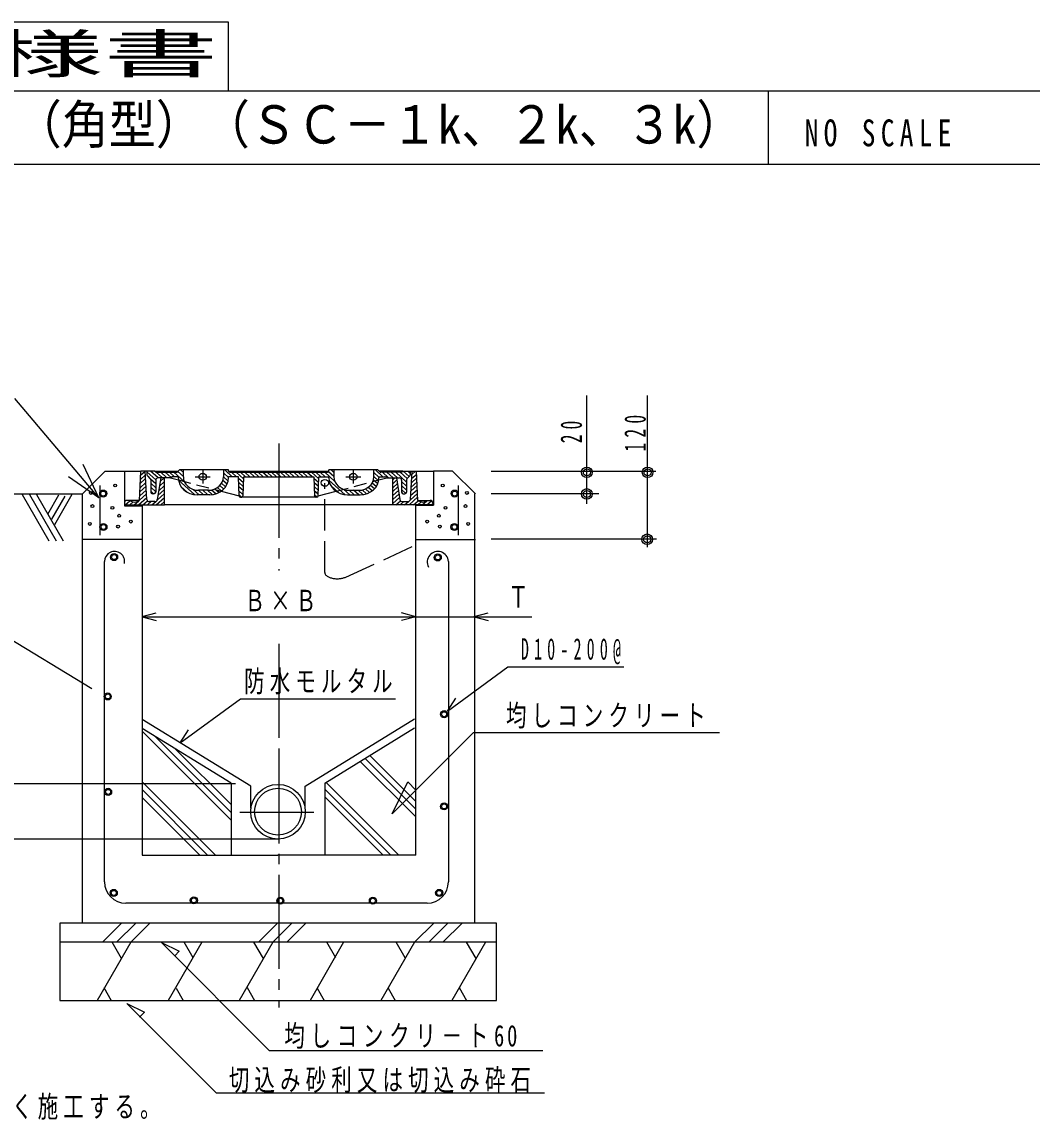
# Model space of a CAD drawing. Units: millimetres on the paper. Extents: x -287 to 287, y -191 to 191.
# Drawn here: x -237.9 to -141.2, y 86.3 to 191.4 of the extents above; entities that cross this region are included whole.
import ezdxf
from ezdxf.enums import TextEntityAlignment as Align

# ---------------------------------------------------------------- set-up
doc = ezdxf.new("R2010")
doc.units = ezdxf.units.MM
for name, pattern in [('CHAIN2', [12, 9, -1, 1, -1]), ('DASHED1', [1.8, 1.2, -0.6]), ('DASHED3', [4, 3, -1])]:
    doc.linetypes.add(name, pattern=pattern)
for name, color, linetype in [('0-0_線', 7, 'Continuous'), ('0-1_文字', 7, 'Continuous'), ('0-2_図', 7, 'Continuous'), ('0-3_図面枠', 7, 'Continuous')]:
    doc.layers.add(name, color=color, linetype=linetype)
doc.styles.add('ＭＳ ゴシック', font='')
doc.styles.get('ＭＳ ゴシック').set_extended_font_data('MS Gothic')

msp = doc.modelspace()

# ---------------------------------------------------------------- linework, layer by layer
at = {"layer": '0-0_線'}
for p, q in [((-286.867, 191.362), (-218.156, 191.362)), ((-218.156, 191.362), (-218.156, 184.771)), ((-166.473, 184.771), (-166.473, 177.771)), ((-286.857, 177.771), (281.328, 177.771))]:
    msp.add_line(p, q, dxfattribs=at)
at = {"layer": '0-2_図'}
for p, q in [((-183.837, 145.265), (-183.837, 155.643)), ((-178.028, 141.118), (-178.028, 155.643)), ((-230.537, 145.836), (-238.593, 155.337)), ((-232.105, 146.212), (-229.934, 148.383)), ((-230.537, 145.836), (-232.044, 149.024)), ((-229.934, 148.383), (-228.102, 148.383)), ((-228.086, 148.391), (-226.541, 148.391)), ((-228.085, 148.391), (-228.085, 145.081)), ((-226.656, 145.593), (-226.541, 148.401)), ((-226.557, 148.004), (-226.115, 148.401)), ((-225.941, 148.401), (-226.541, 148.401)), ((-226.541, 148.4), (-226.54, 148.401)), ((-225.952, 145.69), (-226.109, 148.401)), ((-225.22, 148.401), (-225.941, 148.401)), ((-225.941, 148.401), (-225.941, 148.059)), ((-225.097, 147.571), (-225.941, 148.33)), ((-224.875, 147.753), (-225.596, 148.401)), ((-225.136, 148.325), (-225.22, 148.401)), ((-225.22, 148.401), (-222.94, 148.401)), ((-224.451, 147.753), (-225.052, 148.293)), ((-225.051, 148.293), (-223.11, 148.293)), ((-224.027, 147.753), (-224.627, 148.293)), ((-223.632, 147.779), (-224.203, 148.293)), ((-223.299, 147.861), (-223.779, 148.293)), ((-222.368, 147.406), (-223.354, 148.293)), ((-222.82, 148.509), (-223.025, 148.325)), ((-222.46, 147.87), (-222.995, 148.352)), ((-218.14, 148.509), (-222.82, 148.509)), ((-222.46, 148.252), (-222.746, 148.509)), ((-222.46, 147.861), (-222.46, 148.509)), ((-220.6, 148.509), (-220.6, 147.214)), ((-218.62, 148.509), (-218.62, 147.861)), ((-218.14, 147.801), (-218.62, 148.233)), ((-217.782, 147.861), (-218.502, 148.509)), ((-218.14, 148.401), (-218.14, 148.509)), ((-218.14, 148.401), (-208.538, 148.401)), ((-218.02, 148.293), (-208.658, 148.293)), ((-217.358, 147.861), (-217.838, 148.293)), ((-216.706, 147.656), (-217.414, 148.293)), ((-216.509, 147.861), (-216.989, 148.293)), ((-216.085, 147.861), (-216.565, 148.293)), ((-215.661, 147.861), (-216.141, 148.293)), ((-215.236, 147.861), (-215.717, 148.293)), ((-214.812, 147.861), (-215.292, 148.293)), ((-214.388, 147.861), (-214.868, 148.293)), ((-213.964, 147.861), (-214.444, 148.293)), ((-213.539, 147.861), (-214.019, 148.293)), ((-213.115, 147.861), (-213.595, 148.293)), ((-212.691, 147.861), (-213.171, 148.293)), ((-212.266, 147.861), (-212.746, 148.293)), ((-211.842, 147.861), (-212.322, 148.293)), ((-211.418, 147.861), (-211.898, 148.293)), ((-210.993, 147.861), (-211.473, 148.293)), ((-210.569, 147.861), (-211.049, 148.293)), ((-210.145, 147.861), (-210.625, 148.293)), ((-209.504, 147.667), (-210.2, 148.293)), ((-209.296, 147.861), (-209.776, 148.293)), ((-208.872, 147.861), (-209.352, 148.293)), ((-207.981, 147.441), (-208.927, 148.293)), ((-208.058, 147.893), (-208.558, 148.342)), ((-203.858, 148.509), (-208.538, 148.509)), ((-208.538, 148.401), (-208.538, 148.509)), ((-208.058, 148.275), (-208.319, 148.509)), ((-208.058, 148.509), (-208.058, 147.861)), ((-206.198, 148.509), (-206.198, 147.214)), ((-204.218, 147.861), (-204.218, 148.509)), ((-203.738, 147.823), (-204.218, 148.255)), ((-203.356, 147.861), (-204.076, 148.509)), ((-203.858, 148.509), (-203.653, 148.325)), ((-201.457, 148.401), (-203.738, 148.401)), ((-201.627, 148.293), (-203.568, 148.293)), ((-202.811, 147.753), (-203.411, 148.293)), ((-202.387, 147.753), (-202.987, 148.293)), ((-201.963, 147.753), (-202.563, 148.293)), ((-201.097, 147.356), (-202.138, 148.293)), ((-201.045, 147.691), (-201.714, 148.293)), ((-201.542, 148.325), (-201.457, 148.401)), ((-201.457, 148.401), (-200.737, 148.401)), ((-200.834, 147.883), (-201.41, 148.401)), ((-200.737, 148.178), (-200.985, 148.401)), ((-200.737, 148.401), (-200.737, 148.059)), ((-200.737, 148.401), (-200.137, 148.401)), ((-200.726, 145.69), (-200.569, 148.401)), ((-200.611, 147.678), (-200.126, 148.115)), ((-200.588, 148.081), (-200.232, 148.401)), ((-198.523, 148.377), (-200.142, 148.377)), ((-200.022, 145.593), (-200.137, 148.401)), ((-198.517, 148.383), (-198.517, 145.127)), ((-196.685, 148.383), (-198.517, 148.383)), ((-194.514, 146.212), (-196.685, 148.383)), ((-192.998, 148.383), (-177.231, 148.383)), ((-230.537, 145.836), (-233.436, 147.844)), ((-226.606, 146.814), (-226.046, 147.318)), ((-226.59, 147.211), (-226.067, 147.681)), ((-226.573, 147.607), (-226.088, 148.044)), ((-225.87, 147.906), (-225.651, 147.708)), ((-225.1, 147.192), (-225.6, 147.641)), ((-225.58, 147.556), (-225.58, 146.392)), ((-225.1, 146.81), (-225.58, 147.242)), ((-225.1, 147.537), (-225.1, 146.392)), ((-224.62, 147.753), (-224.951, 145.67)), ((-223.69, 147.753), (-224.86, 147.753)), ((-224.746, 146.96), (-224.26, 147.398)), ((-224.675, 147.406), (-224.29, 147.753)), ((-224.26, 145.161), (-224.26, 147.753)), ((-223.69, 147.753), (-222.926, 147.552)), ((-223.561, 147.842), (-223.639, 147.772)), ((-222.94, 147.861), (-223.51, 147.861)), ((-222.94, 147.861), (-222.94, 147.753)), ((-221.397, 146.15), (-222.922, 147.522)), ((-221.318, 147.861), (-219.882, 147.861)), ((-218.41, 146.899), (-218.794, 147.244)), ((-218.268, 147.153), (-218.672, 147.516)), ((-218.172, 147.448), (-218.62, 147.851)), ((-217.179, 147.861), (-218.14, 147.861)), ((-218.14, 147.753), (-218.14, 147.861)), ((-217.123, 146.022), (-217.179, 147.861)), ((-216.717, 147.284), (-217.174, 147.696)), ((-216.729, 146.913), (-217.162, 147.303)), ((-216.699, 147.861), (-216.756, 146.022)), ((-216.699, 147.861), (-209.978, 147.861)), ((-209.978, 147.861), (-209.922, 146.022)), ((-209.516, 147.295), (-209.974, 147.707)), ((-209.527, 146.924), (-209.962, 147.315)), ((-209.555, 146.022), (-209.498, 147.861)), ((-209.498, 147.861), (-208.538, 147.861)), ((-208.538, 147.753), (-208.538, 147.861)), ((-206.966, 146.146), (-208.524, 147.548)), ((-206.916, 147.861), (-205.48, 147.861)), ((-203.999, 146.913), (-204.383, 147.258)), ((-203.859, 147.169), (-204.265, 147.534)), ((-203.766, 147.467), (-204.218, 147.873)), ((-203.752, 147.552), (-202.988, 147.753)), ((-203.738, 147.861), (-203.738, 147.753)), ((-203.738, 147.861), (-203.167, 147.861)), ((-203.117, 147.842), (-203.039, 147.772)), ((-202.988, 147.753), (-201.817, 147.753)), ((-202.418, 145.161), (-202.418, 147.753)), ((-202.418, 147.58), (-202.225, 147.753)), ((-202.418, 147.198), (-202.025, 147.551)), ((-202.418, 146.816), (-201.972, 147.217)), ((-202.058, 147.753), (-201.727, 145.67)), ((-201.577, 147.537), (-201.577, 146.392)), ((-201.097, 146.975), (-201.577, 147.407)), ((-201.097, 147.556), (-201.097, 146.392)), ((-200.808, 147.906), (-201.027, 147.708)), ((-200.657, 146.873), (-200.095, 147.379)), ((-200.634, 147.276), (-200.11, 147.747)), ((-246.119, 146.218), (-232.12, 146.218)), ((-237.871, 146.153), (-235.325, 141.742)), ((-237.192, 146.153), (-234.646, 141.742)), ((-236.513, 146.153), (-233.968, 141.742)), ((-234.412, 146.085), (-235.472, 144.248)), ((-233.801, 146.017), (-235.076, 143.808)), ((-233.123, 146.153), (-234.789, 143.268)), ((-232.105, 105.169), (-232.105, 146.212)), ((-230.455, 147.026), (-230.455, 142.267)), ((-226.655, 145.624), (-225.983, 146.229)), ((-226.639, 146.021), (-226.004, 146.592)), ((-226.622, 146.418), (-226.025, 146.955)), ((-225.1, 146.428), (-225.58, 146.86)), ((-225.317, 146.241), (-225.58, 146.478)), ((-225.268, 146.241), (-225.412, 146.241)), ((-224.969, 145.614), (-224.26, 146.252)), ((-224.888, 146.069), (-224.26, 146.634)), ((-224.817, 146.515), (-224.26, 147.016)), ((-222.049, 146.355), (-222.694, 146.935)), ((-220.954, 146.133), (-221.526, 146.648)), ((-219.94, 146.133), (-221.14, 146.133)), ((-220.06, 146.565), (-221.02, 146.565)), ((-220.53, 146.133), (-221.01, 146.565)), ((-220.105, 146.133), (-220.585, 146.565)), ((-219.697, 146.148), (-220.161, 146.565)), ((-219.355, 146.221), (-219.767, 146.592)), ((-219.061, 146.339), (-219.449, 146.688)), ((-218.808, 146.493), (-219.185, 146.832)), ((-218.591, 146.68), (-218.967, 147.018)), ((-218.836, 146.474), (-217.123, 146.022)), ((-216.74, 146.541), (-217.15, 146.91)), ((-216.752, 146.17), (-217.138, 146.517)), ((-216.895, 145.917), (-217.126, 146.125)), ((-209.539, 146.552), (-209.95, 146.922)), ((-209.55, 146.181), (-209.937, 146.529)), ((-209.682, 145.917), (-209.925, 146.136)), ((-209.555, 146.022), (-207.842, 146.474)), ((-207.59, 146.326), (-208.324, 146.986)), ((-206.527, 146.133), (-207.085, 146.635)), ((-206.738, 146.133), (-205.538, 146.133)), ((-206.618, 146.565), (-205.658, 146.565)), ((-206.103, 146.133), (-206.583, 146.565)), ((-205.679, 146.133), (-206.159, 146.565)), ((-205.274, 146.151), (-205.734, 146.565)), ((-204.934, 146.227), (-205.344, 146.596)), ((-204.643, 146.347), (-205.03, 146.695)), ((-204.393, 146.503), (-204.769, 146.842)), ((-204.178, 146.692), (-204.553, 147.03)), ((-202.418, 146.434), (-201.919, 146.883)), ((-202.418, 146.052), (-201.866, 146.549)), ((-202.418, 145.67), (-201.813, 146.214)), ((-201.097, 146.593), (-201.577, 147.025)), ((-201.165, 146.271), (-201.577, 146.643)), ((-201.409, 146.241), (-201.265, 146.241)), ((-200.729, 145.663), (-200.05, 146.274)), ((-200.704, 146.067), (-200.065, 146.642)), ((-200.681, 146.47), (-200.08, 147.01)), ((-196.164, 147.026), (-196.164, 142.267)), ((-194.581, 146.212), (-194.581, 105.169)), ((-182.694, 146.212), (-192.998, 146.212)), ((-228.096, 145.377), (-228.096, 145.161)), ((-228.096, 145.161), (-224.26, 145.161)), ((-226.388, 145.081), (-228.085, 145.081)), ((-228.019, 145.161), (-227.572, 145.563)), ((-226.656, 145.593), (-227.856, 145.593)), ((-227.594, 145.161), (-227.27, 145.452)), ((-227.17, 145.161), (-226.759, 145.531)), ((-226.746, 145.161), (-225.962, 145.866)), ((-226.321, 145.161), (-225.887, 145.552)), ((-225.897, 145.161), (-225.537, 145.485)), ((-225.189, 145.485), (-225.713, 145.485)), ((-225.473, 145.161), (-225.092, 145.503)), ((-225.048, 145.161), (-224.26, 145.87)), ((-224.624, 145.161), (-224.26, 145.488)), ((-202.418, 145.161), (-224.26, 145.161)), ((-217.003, 145.917), (-216.876, 145.917)), ((-209.802, 145.917), (-216.876, 145.917)), ((-209.675, 145.917), (-209.802, 145.917)), ((-202.418, 145.289), (-201.76, 145.88)), ((-198.582, 145.161), (-202.418, 145.161)), ((-202.135, 145.161), (-201.68, 145.57)), ((-201.711, 145.161), (-201.351, 145.485)), ((-201.489, 145.485), (-200.965, 145.485)), ((-201.286, 145.161), (-200.923, 145.488)), ((-200.862, 145.161), (-200.035, 145.906)), ((-200.438, 145.161), (-199.985, 145.568)), ((-200.213, 145.127), (-198.517, 145.127)), ((-200.213, 111.675), (-200.213, 145.127)), ((-200.022, 145.593), (-198.822, 145.593)), ((-200.014, 145.161), (-199.688, 145.454)), ((-199.589, 145.161), (-199.194, 145.516)), ((-199.165, 145.161), (-198.712, 145.569)), ((-198.741, 145.161), (-198.582, 145.304)), ((-198.582, 145.377), (-198.582, 145.161)), ((-226.405, 141.871), (-232.105, 141.871)), ((-200.213, 141.871), (-194.514, 141.871)), ((-177.191, 141.876), (-192.998, 141.876)), ((-230.001, 109.105), (-230.001, 139.767)), ((-197.092, 139.767), (-197.092, 109.105)), ((-226.405, 134.479), (-225.06, 134.84)), ((-226.405, 134.476), (-189.107, 134.476)), ((-226.405, 134.472), (-225.06, 134.112)), ((-200.213, 134.476), (-201.571, 134.84)), ((-200.213, 134.476), (-201.571, 134.112)), ((-194.635, 134.479), (-193.29, 134.84)), ((-194.635, 134.472), (-193.29, 134.112)), ((-239.921, 132.895), (-231.233, 127.612)), ((-222.759, 122.407), (-216.991, 126.627)), ((-216.991, 126.627), (-202.148, 126.627)), ((-197.172, 125.449), (-196.387, 126.697)), ((-215.994, 118.249), (-226.405, 124.652)), ((-210.808, 118.249), (-200.321, 124.699)), ((-217.897, 118.562), (-226.405, 123.795)), ((-226.405, 123.511), (-217.897, 115.003)), ((-217.897, 115.75), (-225.199, 123.053)), ((-222.759, 122.407), (-221.974, 123.655)), ((-208.905, 118.562), (-200.321, 123.842)), ((-194.697, 123.397), (-202.474, 115.621)), ((-194.697, 123.397), (-171.138, 123.397)), ((-223.262, 121.862), (-217.897, 116.497)), ((-200.213, 116.066), (-205.068, 120.922)), ((-204.606, 121.206), (-200.213, 116.813)), ((-205.531, 120.637), (-200.213, 115.32)), ((-243.932, 118.529), (-217.475, 118.529)), ((-226.405, 118.687), (-219.393, 111.675)), ((-220.14, 111.675), (-226.405, 117.942)), ((-217.897, 118.562), (-217.897, 111.675)), ((-215.994, 116.147), (-215.994, 118.249)), ((-210.808, 116.147), (-210.808, 118.249)), ((-208.905, 118.562), (-208.905, 111.675)), ((-202.592, 111.675), (-208.905, 117.989)), ((-208.798, 118.628), (-201.845, 111.675)), ((-202.487, 115.607), (-200.978, 118.665)), ((-200.978, 118.665), (-200.204, 117.89)), ((-226.405, 117.194), (-220.886, 111.675)), ((-208.905, 117.241), (-203.339, 111.675)), ((-217.898, 115.817), (-217.898, 111.675)), ((-217.046, 115.788), (-209.981, 115.788)), ((-213.309, 113.186), (-250.41, 113.186)), ((-226.405, 111.675), (-213.401, 111.675)), ((-200.213, 111.675), (-213.401, 111.675)), ((-199.129, 107.067), (-227.965, 107.067)), ((-192.478, 105.169), (-234.276, 105.169)), ((-234.276, 105.169), (-234.276, 97.773)), ((-230.203, 103.337), (-228.372, 105.169)), ((-227.014, 105.169), (-228.845, 103.337)), ((-227.488, 103.337), (-225.656, 105.169)), ((-213.436, 105.169), (-215.268, 103.337)), ((-213.91, 103.337), (-212.078, 105.169)), ((-210.721, 105.169), (-212.552, 103.337)), ((-200.333, 103.337), (-198.501, 105.169)), ((-197.143, 105.169), (-198.975, 103.337)), ((-197.617, 103.337), (-195.786, 105.169)), ((-192.478, 97.773), (-192.478, 105.169)), ((-192.478, 103.337), (-234.276, 103.337)), ((-227.488, 103.337), (-230.7, 97.773)), ((-228.373, 101.779), (-229.273, 103.337)), ((-220.699, 103.337), (-223.911, 97.773)), ((-221.52, 101.847), (-222.38, 103.337)), ((-213.91, 103.337), (-217.122, 97.773)), ((-214.802, 101.779), (-215.702, 103.337)), ((-207.122, 103.337), (-210.333, 97.773)), ((-207.881, 101.847), (-208.741, 103.337)), ((-200.333, 103.337), (-203.545, 97.773)), ((-201.231, 101.847), (-202.091, 103.337)), ((-193.544, 103.337), (-196.756, 97.773)), ((-194.446, 101.779), (-195.345, 103.337)), ((-222.852, 102.47), (-223.285, 102.037)), ((-230.069, 98.997), (-229.363, 97.773)), ((-223.148, 98.929), (-222.481, 97.773)), ((-216.363, 98.997), (-215.656, 97.773)), ((-209.645, 98.929), (-208.978, 97.773)), ((-202.859, 98.929), (-202.192, 97.773)), ((-196.074, 98.997), (-195.368, 97.773)), ((-234.276, 97.773), (-192.478, 97.773)), ((-219.31, 88.931), (-227.854, 97.475)), ((-214.232, 92.984), (-188.057, 92.984)), ((-219.31, 88.931), (-187.898, 88.931))]:
    msp.add_line(p, q, dxfattribs=at)
at = {"layer": '0-2_図', "linetype": 'CHAIN2'}
for p, q in [((-213.309, 151.029), (-213.309, 138.886)), ((-213.309, 131.878), (-213.309, 121.79)), ((-213.309, 121.79), (-213.309, 97.089))]:
    msp.add_line(p, q, dxfattribs=at)
at = {"layer": '0-2_図', "linetype": 'DASHED1'}
for p, q in [((-222.926, 147.552), (-218.836, 146.474)), ((-207.842, 146.474), (-203.752, 147.552))]:
    msp.add_line(p, q, dxfattribs=at)
at = {"layer": '0-2_図', "linetype": 'DASHED3'}
for p, q in [((-208.923, 138.706), (-208.923, 147.249)), ((-206.913, 138.263), (-200.213, 141.326))]:
    msp.add_line(p, q, dxfattribs=at)
at = {"layer": '0-2_図'}
for points in [[(-228.085, 145.081), (-226.405, 145.081), (-226.405, 111.675)], [(-198.517, 145.127), (-200.011, 145.127), (-200.213, 145.127)], [(-197.172, 125.449), (-191.404, 129.669), (-180.3, 129.669)], [(-214.232, 92.984), (-224.56, 103.312), (-222.852, 102.47)], [(-227.854, 97.475), (-226.174, 96.647), (-226.654, 96.167)]]:
    msp.add_lwpolyline(points, dxfattribs=at)
for centre, radius in [((-183.837, 148.284), 0.509), ((-183.837, 148.284), 0.339), ((-178.028, 148.284), 0.509), ((-178.028, 148.284), 0.339), ((-228.984, 147.027), 0.136), ((-197.635, 147.027), 0.136), ((-231.3, 146.312), 0.136), ((-230.125, 146.251), 0.339), ((-230.125, 146.251), 0.238), ((-196.494, 146.251), 0.339), ((-196.494, 146.251), 0.238), ((-195.319, 146.312), 0.136), ((-183.837, 146.212), 0.509), ((-183.837, 146.212), 0.339), ((-231.168, 145.055), 0.136), ((-229.253, 144.893), 0.136), ((-197.365, 144.893), 0.136), ((-195.45, 145.055), 0.136), ((-228.605, 144.133), 0.136), ((-198.014, 144.133), 0.136), ((-231.412, 143.343), 0.136), ((-230.108, 143.055), 0.339), ((-230.108, 143.055), 0.238), ((-228.712, 143.092), 0.136), ((-227.491, 143.567), 0.136), ((-199.128, 143.567), 0.136), ((-197.906, 143.092), 0.136), ((-196.511, 143.055), 0.339), ((-196.511, 143.055), 0.238), ((-195.207, 143.343), 0.136), ((-178.068, 141.876), 0.509), ((-178.068, 141.876), 0.339), ((-229.086, 140.177), 0.339), ((-229.086, 140.177), 0.238), ((-198.11, 140.143), 0.339), ((-198.11, 140.143), 0.238), ((-229.696, 126.846), 0.339), ((-229.696, 126.846), 0.238), ((-197.499, 125.15), 0.339), ((-197.499, 125.15), 0.238), ((-229.662, 117.721), 0.339), ((-229.662, 117.721), 0.238), ((-213.401, 115.82), 2.614), ((-213.401, 115.82), 2.24), ((-197.499, 116.33), 0.339), ((-197.499, 116.33), 0.238), ((-229.12, 108.054), 0.339), ((-229.12, 108.054), 0.238), ((-197.974, 108.054), 0.339), ((-197.974, 108.054), 0.238), ((-221.452, 107.341), 0.339), ((-221.452, 107.341), 0.238), ((-213.174, 107.307), 0.339), ((-213.174, 107.307), 0.238), ((-204.318, 107.307), 0.339), ((-204.318, 107.307), 0.238)]:
    msp.add_circle(centre, radius, dxfattribs=at)
for centre, radius, start, end in [((-229.042, 139.759), 0.96, 348.27896, 179.49297), ((-198.102, 139.707), 1.012, 3.42509, 208.45895), ((-227.965, 109.105), 2.037, 180, 270), ((-199.129, 109.105), 2.037, 270, 0)]:
    msp.add_arc(centre, radius, start, end, dxfattribs=at)
for centre, major_axis, ratio, start_param, end_param in [((-225.051, 148.401), (0.12, 0), 0.9, 3.9269908, 4.712389), ((-223.11, 148.401), (0.12, 0), 0.9, 4.712389, 5.4977871), ((-218.02, 148.401), (0.12, 0), 0.9, 3.1415927, 4.712389), ((-208.658, 148.401), (0.12, 0), 0.9, 4.712389, 6.2831853), ((-203.568, 148.401), (0.12, 0), 0.9, 3.9269908, 4.712389), ((-201.627, 148.401), (0.12, 0), 0.9, 4.712389, 5.4977871), ((-225.7, 148.059), (0.24, 0), 0.9, 3.1415927, 3.9269908), ((-225.82, 147.556), (0.24, 0), 0.9, 6.2831853, 7.0685835), ((-224.86, 147.537), (0.24, 0), 0.9, 1.5707963, 3.1415927), ((-223.69, 147.818), (0.072, 0), 0.9, 4.712389, 5.4977871), ((-223.51, 147.796), (0.072, 0), 0.9, 1.5707963, 2.3561945), ((-221.14, 147.753), (1.8, 0), 0.8999, 3.1415927, 4.712389), ((-221.02, 147.861), (1.44, 0), 0.9, 3.1415927, 4.712389), ((-220.06, 147.861), (1.44, 0), 0.9, 4.712389, 6.2831853), ((-219.94, 147.753), (1.8, 0), 0.8999, 4.712389, 6.2831853), ((-206.738, 147.753), (1.8, 0), 0.8999, 3.1415927, 4.712389), ((-206.618, 147.861), (1.44, 0), 0.9, 3.1415927, 4.712389), ((-205.658, 147.861), (1.44, 0), 0.9, 4.712389, 6.2831853), ((-205.538, 147.753), (1.8, 0), 0.8999, 4.712389, 6.2831853), ((-203.167, 147.796), (0.072, 0), 0.9, 0.7853982, 1.5707963), ((-202.988, 147.818), (0.072, 0), 0.9, 3.9269908, 4.712389), ((-201.817, 147.537), (0.24, 0), 0.9, 6.2831853, 7.8539816), ((-200.857, 147.556), (0.24, 0), 0.9, 2.3561945, 3.1415927), ((-200.977, 148.059), (0.24, 0), 0.9, 5.4977871, 6.2831853), ((-225.412, 146.392), (0.168, 0), 0.8999, 3.1415927, 4.712389), ((-225.268, 146.392), (0.168, 0), 0.8999, 4.712389, 6.2831853), ((-217.003, 146.025), (0.12, 0), 0.9, 3.1693625, 4.712389), ((-216.876, 146.025), (0.12, 0), 0.9, 4.712389, 6.2554141), ((-209.802, 146.025), (0.12, 0), 0.9, 3.1693625, 4.712389), ((-209.675, 146.025), (0.12, 0), 0.9, 4.712389, 6.2554141), ((-201.409, 146.392), (0.168, 0), 0.8999, 3.1415927, 4.712389), ((-201.265, 146.392), (0.168, 0), 0.8999, 4.712389, 6.2831853), ((-227.856, 145.377), (0.24, 0), 0.9, 1.5707963, 3.1415927), ((-227.136, 146.135), (0.77, 0), 0.9, 4.0390388, 5.3857378), ((-225.713, 145.701), (0.24, 0), 0.9, 3.1933973, 4.712389), ((-225.189, 145.701), (0.24, 0), 0.9, 4.712389, 6.1412876), ((-201.489, 145.701), (0.24, 0), 0.9, 3.2834891, 4.712389), ((-200.965, 145.701), (0.24, 0), 0.9, 4.712389, 6.2313791), ((-199.542, 146.135), (0.77, 0), 0.9, 4.0390388, 5.3857378), ((-198.822, 145.377), (0.24, 0), 0.9, 6.2831853, 7.8539816)]:
    msp.add_ellipse(centre, major_axis=major_axis, ratio=ratio, start_param=start_param, end_param=end_param, dxfattribs=at)
for centre in [(-220.6, 147.861), (-206.198, 147.861), (-208.914, 147.269)]:
    msp.add_ellipse(centre, major_axis=(0.36, 0), ratio=0.9, dxfattribs=at)
at = {"layer": '0-2_図', "linetype": 'DASHED3'}
msp.add_ellipse((-207.723, 138.706), major_axis=(1.2, 0), ratio=0.5, start_param=3.1415927, end_param=5.4530407, dxfattribs=at)
at = {"layer": '0-3_図面枠'}
msp.add_line((-286.867, 184.771), (281.328, 184.771), dxfattribs=at)

# ---------------------------------------------------------------- texts
at = {"layer": '0-1_文字', "style": 'ＭＳ ゴシック'}
for s, height, width, p in [('各桝類仕様書', 3.666, 2.2, (-285.122, 185.377)), ('インバート桝（角型）（ＳＣ－１k、２k、３k）', 3.666, 0.9, (-265.601, 178.63)), ('Ｔ', 2.053, 0.7, (-191.377, 134.721))]:
    msp.add_text(s, height=height, dxfattribs=dict(at, width=width)).set_placement(p, align=Align.BOTTOM_LEFT)
at = {"layer": '0-1_文字', "attachment_point": 7, "style": 'ＭＳ ゴシック'}
for s, insert, char_height in [('\\T1.39;\\W0.75;NO\\~SCALE', (-162.991, 179.428), 2.566), ('\\T1.25;\\W0.7;Ｂ×Ｂ', (-216.597, 134.991), 2.053), ('\\T1.64;\\W0.55;D10-200@', (-190.159, 129.914), 2.053), ('\\T1.25;\\W0.7;防水モルタル', (-216.641, 127.051), 2.053), ('\\T1.25;\\W0.7;均しコンクリート', (-191.579, 123.773), 2.053), ('\\T1.28;\\W0.7;均しコンクリ－ト60', (-212.796, 93.139), 2.053), ('\\T1.25;\\W0.7;切込み砂利又は切込み砕石', (-218.102, 88.918), 2.053), ('\\T1.25;\\W0.7;ｂ：径（外径）寸法より深く施工する。', (-268.256, 86.329), 2.053)]:
    msp.add_mtext(s, dxfattribs=dict(at, insert=insert, char_height=char_height))
at = {"layer": '0-1_文字', "char_height": 2.053, "attachment_point": 7, "rotation": 90, "style": 'ＭＳ ゴシック'}
for s, insert in [('\\T1.6;\\W0.6;120', (-178.173, 150.264)), ('\\T1.57;\\W0.6;20', (-184.282, 151.068))]:
    msp.add_mtext(s, dxfattribs=dict(at, insert=insert))

doc.saveas('drawing.dxf')
